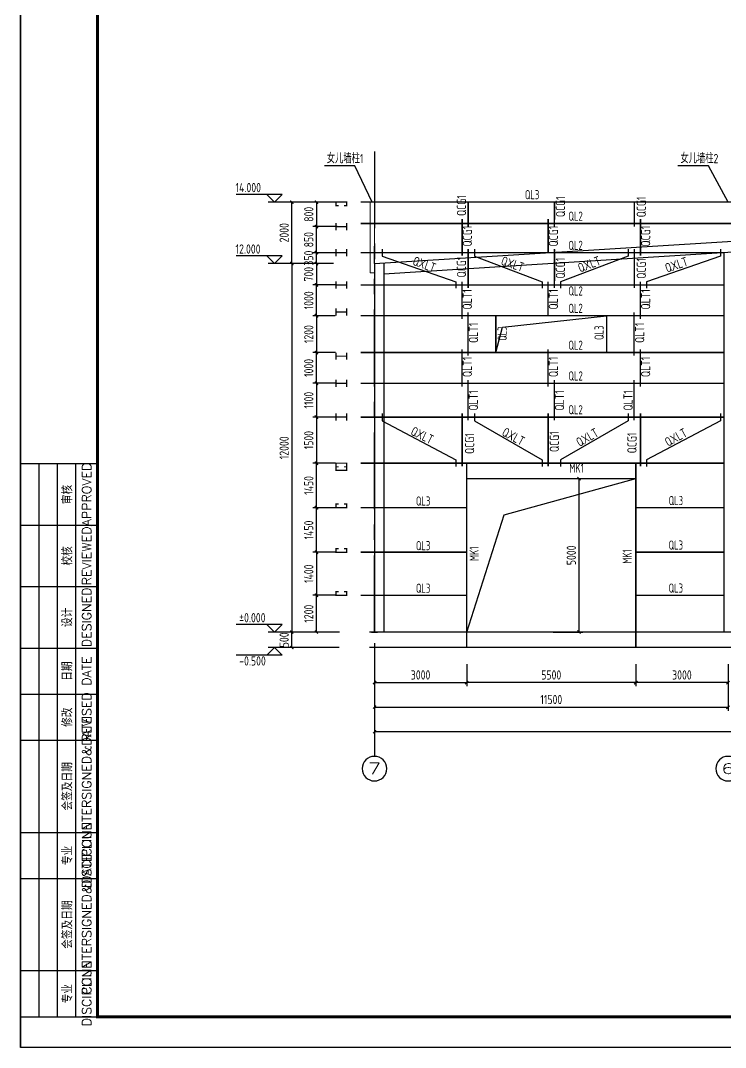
# Model space of a CAD drawing. Header units: millimetres. Extents: x 866309 to 879639, y 39442 to 44891.
# Drawn here: x 874148.2 to 874377.5, y 39448.6 to 39782.9 of the extents above; entities that cross this region are included whole.
import ezdxf
from ezdxf.enums import TextEntityAlignment as Align

# ---------------------------------------------------------------- set-up
doc = ezdxf.new("R2010")
doc.units = ezdxf.units.MM
doc.header["$LTSCALE"] = 1000
doc.header["$MEASUREMENT"] = 0
doc.linetypes.add('CENTER', pattern=[2, 1.25, -0.25, 0.25, -0.25])
doc.linetypes.add('DOTE', pattern=[2.42, 2, -0.2, 0.02, -0.2])
for name, color, linetype in [('1307', 7, 'Continuous'), ('1530', 253, 'Continuous'), ('1534', 7, 'Continuous'), ('AXIS', 3, 'Continuous'), ('AXIS_TEXT', 7, 'Continuous'), ('DIM', 7, 'Continuous'), ('DOTE', 1, 'DOTE'), ('M_Prof', 2, 'Continuous'), ('WINDOW', 4, 'Continuous'), ('标注', 7, 'Continuous'), ('梁', 4, 'Continuous'), ('檩条', 34, 'Continuous')]:
    doc.layers.add(name, color=color, linetype=linetype)
doc.layers.add('零部件', color=3, linetype='Continuous', lineweight=5)
doc.styles.add('_TCH_AXIS', font='COMPLEX', dxfattribs={"bigfont": 'GBCBIG'})
doc.styles.add('COMPLEX', font='COMPLEX')
doc.styles.add('ECEC_TK', font='txt_l.shx', dxfattribs={"bigfont": 'hztxt_l.shx'})
doc.styles.add('GBHZ', font='gbenor.shx', dxfattribs={"width": 0.9, "bigfont": 'gbcbig.shx'})
doc.dimstyles.new('Y100', dxfattribs={"dimscale": 0, "dimtxt": 3, "dimasz": 0.01, "dimexe": 1.2, "dimexo": 2, "dimgap": 1, "dimtad": 1, "dimdec": 0, "dimlfac": 100, "dimzin": 0, "dimdsep": 46, "dimtxsty": 'GBHZ', "dimblk": 'DX', "dimcen": 0.09, "dimdle": 1, "dimclrd": 7, "dimclre": 7, "dimclrt": 7, "dimadec": 0, "dimazin": 0, "dimtfac": 1, "dimtdec": 0, "dimtix": 1, "dimtmove": 2, "dimatfit": 3, "dimldrblk": 'DX', "dimfxl": 0, "dimtolj": 1, "dimtzin": 0, "dimarcsym": 0})

# ---------------------------------------------------------------- blocks, each defined once
blk = doc.blocks.new('DX')
at = {"color": 0, "linetype": 'ByBlock', "const_width": 40}
blk.add_lwpolyline([(-54, -51), (46, 49)], dxfattribs=at)
blk = doc.blocks.new('*D3914')
at = {"layer": 'Defpoints', "color": 0, "transparency": 16777216}
for p in [(874319.44, 39633.81), (874329.85, 39633.81), (874319.44, 39583.81)]:
    blk.add_point(p, dxfattribs=at)
at = {"layer": '标注', "color": 7, "lineweight": -2, "transparency": 16777216}
for p, q in [((874321.44, 39633.81), (874331.05, 39633.81)), ((874329.85, 39583.82), (874329.85, 39633.8)), ((874321.44, 39583.81), (874331.05, 39583.81))]:
    blk.add_line(p, q, dxfattribs=at)
at = {"layer": '标注', "color": 7, "lineweight": -2, "transparency": 16777216, "xscale": 0.01, "yscale": 0.01, "zscale": 0.01}
for p, rotation in [((874329.85, 39633.81), 90), ((874329.85, 39583.81), 270)]:
    blk.add_blockref('DX', p, dxfattribs=dict(at, rotation=rotation))
at = {"layer": '标注', "color": 7, "transparency": 16777216, "insert": (874327.35, 39608.81), "char_height": 3, "attachment_point": 5, "rotation": 90, "style": 'GBHZ'}
blk.add_mtext('\\A1;5000', dxfattribs=at)
blk = doc.blocks.new('_AXISO')
blk.add_circle((0, 0), 0.5)
at = {"layer": 'AXIS_TEXT', "style": 'COMPLEX', "width": 1.041667}
blk.add_attdef('A', text='', height=0.56, dxfattribs=at).set_placement((-0.25, -0.28), (0.25, -0.28), align=Align.FIT)
blk = doc.blocks.new('*D3903')
at = {"layer": 'Defpoints', "color": 0, "transparency": 16777216}
for p in [(874263.33, 39575.38), (874378.33, 39575.38), (874378.33, 39559.38)]:
    blk.add_point(p, dxfattribs=at)
at = {"layer": 'dim', "color": 7, "lineweight": -2, "transparency": 16777216}
for p, q in [((874263.33, 39573.38), (874263.33, 39558.18)), ((874378.33, 39573.38), (874378.33, 39558.18)), ((874263.34, 39559.38), (874378.32, 39559.38))]:
    blk.add_line(p, q, dxfattribs=at)
at = {"layer": 'dim', "color": 7, "lineweight": -2, "transparency": 16777216, "xscale": 0.01, "yscale": 0.01, "zscale": 0.01, "rotation": 180}
blk.add_blockref('DX', (874263.33, 39559.38), dxfattribs=at)
at = {"layer": 'dim', "color": 7, "lineweight": -2, "transparency": 16777216, "xscale": 0.01, "yscale": 0.01, "zscale": 0.01}
blk.add_blockref('DX', (874378.33, 39559.38), dxfattribs=at)
at = {"layer": 'dim', "color": 7, "transparency": 16777216, "insert": (874320.83, 39561.88), "char_height": 3, "attachment_point": 5, "style": 'GBHZ'}
blk.add_mtext('\\A1;11500', dxfattribs=at)
blk = doc.blocks.new('*D3909')
at = {"layer": 'Defpoints', "color": 0, "transparency": 16777216}
for p in [(874263.33, 39575.38), (874742.33, 39575.38), (874263.33, 39551.38)]:
    blk.add_point(p, dxfattribs=at)
at = {"layer": 'dim', "color": 7, "lineweight": -2, "transparency": 16777216}
for p, q in [((874263.33, 39573.38), (874263.33, 39550.18)), ((874742.33, 39573.38), (874742.33, 39550.18)), ((874742.32, 39551.38), (874263.34, 39551.38))]:
    blk.add_line(p, q, dxfattribs=at)
at = {"layer": 'dim', "color": 7, "lineweight": -2, "transparency": 16777216, "xscale": 0.01, "yscale": 0.01, "zscale": 0.01, "rotation": 180}
blk.add_blockref('DX', (874263.33, 39551.38), dxfattribs=at)
at = {"layer": 'dim', "color": 7, "lineweight": -2, "transparency": 16777216, "xscale": 0.01, "yscale": 0.01, "zscale": 0.01}
blk.add_blockref('DX', (874742.33, 39551.38), dxfattribs=at)
at = {"layer": 'dim', "color": 7, "transparency": 16777216, "insert": (874502.83, 39553.88), "char_height": 3, "attachment_point": 5, "style": 'GBHZ'}
blk.add_mtext('\\A1;47000', dxfattribs=at)
blk = doc.blocks.new('*D3910')
at = {"layer": 'Defpoints', "color": 0, "transparency": 16777216}
for p in [(874251.99, 39703.81), (874236.45, 39583.81), (874253.99, 39583.81)]:
    blk.add_point(p, dxfattribs=at)
at = {"layer": 'dim', "color": 7, "lineweight": -2, "transparency": 16777216}
for p, q in [((874249.99, 39703.81), (874235.25, 39703.81)), ((874236.45, 39703.8), (874236.45, 39583.82)), ((874251.99, 39583.81), (874235.25, 39583.81))]:
    blk.add_line(p, q, dxfattribs=at)
at = {"layer": 'dim', "color": 7, "lineweight": -2, "transparency": 16777216, "xscale": 0.01, "yscale": 0.01, "zscale": 0.01}
for p, rotation in [((874236.45, 39703.81), 90), ((874236.45, 39583.81), 270)]:
    blk.add_blockref('DX', p, dxfattribs=dict(at, rotation=rotation))
at = {"layer": 'dim', "color": 7, "transparency": 16777216, "insert": (874233.95, 39643.81), "char_height": 3, "attachment_point": 5, "rotation": 90, "style": 'GBHZ'}
blk.add_mtext('\\A1;12000', dxfattribs=at)
blk = doc.blocks.new('*D3911')
at = {"layer": 'Defpoints', "color": 0, "transparency": 16777216}
for p in [(874236.45, 39583.81), (874253.99, 39583.81), (874253.82, 39578.81)]:
    blk.add_point(p, dxfattribs=at)
at = {"layer": 'dim', "color": 7, "lineweight": -2, "transparency": 16777216}
for p, q in [((874251.99, 39583.81), (874235.25, 39583.81)), ((874236.45, 39583.82), (874236.45, 39583.83)), ((874236.45, 39578.81), (874236.45, 39583.81)), ((874251.82, 39578.81), (874235.25, 39578.81)), ((874236.45, 39578.8), (874236.45, 39578.79))]:
    blk.add_line(p, q, dxfattribs=at)
at = {"layer": 'dim', "color": 7, "lineweight": -2, "transparency": 16777216, "xscale": 0.01, "yscale": 0.01, "zscale": 0.01}
for p, rotation in [((874236.45, 39583.81), 270), ((874236.45, 39578.81), 90)]:
    blk.add_blockref('DX', p, dxfattribs=dict(at, rotation=rotation))
at = {"layer": 'dim', "color": 7, "transparency": 16777216, "insert": (874233.95, 39581.31), "char_height": 3, "attachment_point": 5, "rotation": 90, "style": 'GBHZ'}
blk.add_mtext('\\A1;500', dxfattribs=at)
blk = doc.blocks.new('*D3912')
at = {"layer": 'Defpoints', "color": 0, "transparency": 16777216}
for p in [(874236.45, 39723.81), (874253.99, 39723.81), (874251.99, 39703.81)]:
    blk.add_point(p, dxfattribs=at)
at = {"layer": 'dim', "color": 7, "lineweight": -2, "transparency": 16777216}
for p, q in [((874251.99, 39723.81), (874235.25, 39723.81)), ((874236.45, 39703.82), (874236.45, 39723.8)), ((874249.99, 39703.81), (874235.25, 39703.81))]:
    blk.add_line(p, q, dxfattribs=at)
at = {"layer": 'dim', "color": 7, "lineweight": -2, "transparency": 16777216, "xscale": 0.01, "yscale": 0.01, "zscale": 0.01}
for p, rotation in [((874236.45, 39723.81), 90), ((874236.45, 39703.81), 270)]:
    blk.add_blockref('DX', p, dxfattribs=dict(at, rotation=rotation))
at = {"layer": 'dim', "color": 7, "transparency": 16777216, "insert": (874233.95, 39713.81), "char_height": 3, "attachment_point": 5, "rotation": 90, "style": 'GBHZ'}
blk.add_mtext('\\A1;2000', dxfattribs=at)
blk = doc.blocks.new('*D3913')
at = {"layer": 'Defpoints', "color": 0, "transparency": 16777216}
for p in [(874253.23, 39723.81), (874244.46, 39715.81), (874253.23, 39715.81)]:
    blk.add_point(p, dxfattribs=at)
at = {"layer": '标注', "color": 7, "lineweight": -2, "transparency": 16777216}
for p, q in [((874251.23, 39723.81), (874243.26, 39723.81)), ((874244.46, 39723.8), (874244.46, 39715.82)), ((874251.23, 39715.81), (874243.26, 39715.81))]:
    blk.add_line(p, q, dxfattribs=at)
at = {"layer": '标注', "color": 7, "lineweight": -2, "transparency": 16777216, "xscale": 0.01, "yscale": 0.01, "zscale": 0.01}
for p, rotation in [((874244.46, 39723.81), 90), ((874244.46, 39715.81), 270)]:
    blk.add_blockref('DX', p, dxfattribs=dict(at, rotation=rotation))
at = {"layer": '标注', "color": 7, "transparency": 16777216, "insert": (874241.96, 39719.81), "char_height": 3, "attachment_point": 5, "rotation": 90, "style": 'GBHZ'}
blk.add_mtext('\\A1;800', dxfattribs=at)
blk = doc.blocks.new('*D3896')
at = {"layer": 'Defpoints', "color": 0, "transparency": 16777216}
for p in [(874244.45, 39595.81), (874252.65, 39595.81), (874252.65, 39583.81)]:
    blk.add_point(p, dxfattribs=at)
at = {"layer": '标注', "color": 7, "lineweight": -2, "transparency": 16777216}
for p, q in [((874250.65, 39595.81), (874243.25, 39595.81)), ((874244.45, 39583.82), (874244.45, 39595.8)), ((874250.65, 39583.81), (874243.25, 39583.81))]:
    blk.add_line(p, q, dxfattribs=at)
at = {"layer": '标注', "color": 7, "lineweight": -2, "transparency": 16777216, "xscale": 0.01, "yscale": 0.01, "zscale": 0.01}
for p, rotation in [((874244.45, 39595.81), 90), ((874244.45, 39583.81), 270)]:
    blk.add_blockref('DX', p, dxfattribs=dict(at, rotation=rotation))
at = {"layer": '标注', "color": 7, "transparency": 16777216, "insert": (874241.95, 39589.81), "char_height": 3, "attachment_point": 5, "rotation": 90, "style": 'GBHZ'}
blk.add_mtext('\\A1;1200', dxfattribs=at)
blk = doc.blocks.new('*D3897')
at = {"layer": 'Defpoints', "color": 0, "transparency": 16777216}
for p in [(874252.65, 39609.81), (874244.45, 39595.81), (874252.65, 39595.81)]:
    blk.add_point(p, dxfattribs=at)
at = {"layer": '标注', "color": 7, "lineweight": -2, "transparency": 16777216}
for p, q in [((874250.65, 39609.81), (874243.25, 39609.81)), ((874244.45, 39609.8), (874244.45, 39595.82)), ((874250.65, 39595.81), (874243.25, 39595.81))]:
    blk.add_line(p, q, dxfattribs=at)
at = {"layer": '标注', "color": 7, "lineweight": -2, "transparency": 16777216, "xscale": 0.01, "yscale": 0.01, "zscale": 0.01}
for p, rotation in [((874244.45, 39609.81), 90), ((874244.45, 39595.81), 270)]:
    blk.add_blockref('DX', p, dxfattribs=dict(at, rotation=rotation))
at = {"layer": '标注', "color": 7, "transparency": 16777216, "insert": (874241.95, 39602.81), "char_height": 3, "attachment_point": 5, "rotation": 90, "style": 'GBHZ'}
blk.add_mtext('\\A1;1400', dxfattribs=at)
blk = doc.blocks.new('*D3898')
at = {"layer": 'Defpoints', "color": 0, "transparency": 16777216}
for p in [(874244.45, 39638.81), (874252.65, 39638.81), (874252.65, 39624.31)]:
    blk.add_point(p, dxfattribs=at)
at = {"layer": '标注', "color": 7, "lineweight": -2, "transparency": 16777216}
for p, q in [((874250.65, 39638.81), (874243.25, 39638.81)), ((874244.45, 39624.32), (874244.45, 39638.8)), ((874250.65, 39624.31), (874243.25, 39624.31))]:
    blk.add_line(p, q, dxfattribs=at)
at = {"layer": '标注', "color": 7, "lineweight": -2, "transparency": 16777216, "xscale": 0.01, "yscale": 0.01, "zscale": 0.01}
for p, rotation in [((874244.45, 39638.81), 90), ((874244.45, 39624.31), 270)]:
    blk.add_blockref('DX', p, dxfattribs=dict(at, rotation=rotation))
at = {"layer": '标注', "color": 7, "transparency": 16777216, "insert": (874241.95, 39631.56), "char_height": 3, "attachment_point": 5, "rotation": 90, "style": 'GBHZ'}
blk.add_mtext('\\A1;1450', dxfattribs=at)
blk = doc.blocks.new('*D3899')
at = {"layer": 'Defpoints', "color": 0, "transparency": 16777216}
for p in [(874252.65, 39653.81), (874244.45, 39638.81), (874252.65, 39638.81)]:
    blk.add_point(p, dxfattribs=at)
at = {"layer": '标注', "color": 7, "lineweight": -2, "transparency": 16777216}
for p, q in [((874250.65, 39653.81), (874243.25, 39653.81)), ((874244.45, 39653.8), (874244.45, 39638.82)), ((874250.65, 39638.81), (874243.25, 39638.81))]:
    blk.add_line(p, q, dxfattribs=at)
at = {"layer": '标注', "color": 7, "lineweight": -2, "transparency": 16777216, "xscale": 0.01, "yscale": 0.01, "zscale": 0.01}
for p, rotation in [((874244.45, 39653.81), 90), ((874244.45, 39638.81), 270)]:
    blk.add_blockref('DX', p, dxfattribs=dict(at, rotation=rotation))
at = {"layer": '标注', "color": 7, "transparency": 16777216, "insert": (874241.95, 39646.31), "char_height": 3, "attachment_point": 5, "rotation": 90, "style": 'GBHZ'}
blk.add_mtext('\\A1;1500', dxfattribs=at)
blk = doc.blocks.new('*D3900')
at = {"layer": 'Defpoints', "color": 0, "transparency": 16777216}
for p in [(874244.45, 39624.31), (874252.65, 39624.31), (874252.65, 39609.81)]:
    blk.add_point(p, dxfattribs=at)
at = {"layer": '标注', "color": 7, "lineweight": -2, "transparency": 16777216}
for p, q in [((874250.65, 39624.31), (874243.25, 39624.31)), ((874244.45, 39609.82), (874244.45, 39624.3)), ((874250.65, 39609.81), (874243.25, 39609.81))]:
    blk.add_line(p, q, dxfattribs=at)
at = {"layer": '标注', "color": 7, "lineweight": -2, "transparency": 16777216, "xscale": 0.01, "yscale": 0.01, "zscale": 0.01}
for p, rotation in [((874244.45, 39624.31), 90), ((874244.45, 39609.81), 270)]:
    blk.add_blockref('DX', p, dxfattribs=dict(at, rotation=rotation))
at = {"layer": '标注', "color": 7, "transparency": 16777216, "insert": (874241.95, 39617.06), "char_height": 3, "attachment_point": 5, "rotation": 90, "style": 'GBHZ'}
blk.add_mtext('\\A1;1450', dxfattribs=at)
blk = doc.blocks.new('*D3901')
at = {"layer": 'Defpoints', "color": 0, "transparency": 16777216}
for p in [(874252.59, 39664.81), (874244.45, 39653.81), (874252.65, 39653.81)]:
    blk.add_point(p, dxfattribs=at)
at = {"layer": '标注', "color": 7, "lineweight": -2, "transparency": 16777216}
for p, q in [((874250.59, 39664.81), (874243.25, 39664.81)), ((874244.45, 39664.8), (874244.45, 39653.82)), ((874250.65, 39653.81), (874243.25, 39653.81))]:
    blk.add_line(p, q, dxfattribs=at)
at = {"layer": '标注', "color": 7, "lineweight": -2, "transparency": 16777216, "xscale": 0.01, "yscale": 0.01, "zscale": 0.01}
for p, rotation in [((874244.45, 39664.81), 90), ((874244.45, 39653.81), 270)]:
    blk.add_blockref('DX', p, dxfattribs=dict(at, rotation=rotation))
at = {"layer": '标注', "color": 7, "transparency": 16777216, "insert": (874241.95, 39659.31), "char_height": 3, "attachment_point": 5, "rotation": 90, "style": 'GBHZ'}
blk.add_mtext('\\A1;1100', dxfattribs=at)
blk = doc.blocks.new('*D3861')
at = {"layer": 'Defpoints', "color": 0, "transparency": 16777216}
for p in [(874244.45, 39674.81), (874252.65, 39674.81), (874252.59, 39664.81)]:
    blk.add_point(p, dxfattribs=at)
at = {"layer": '标注', "color": 7, "lineweight": -2, "transparency": 16777216}
for p, q in [((874250.65, 39674.81), (874243.25, 39674.81)), ((874244.45, 39664.82), (874244.45, 39674.8)), ((874250.59, 39664.81), (874243.25, 39664.81))]:
    blk.add_line(p, q, dxfattribs=at)
at = {"layer": '标注', "color": 7, "lineweight": -2, "transparency": 16777216, "xscale": 0.01, "yscale": 0.01, "zscale": 0.01}
for p, rotation in [((874244.45, 39674.81), 90), ((874244.45, 39664.81), 270)]:
    blk.add_blockref('DX', p, dxfattribs=dict(at, rotation=rotation))
at = {"layer": '标注', "color": 7, "transparency": 16777216, "insert": (874241.95, 39669.81), "char_height": 3, "attachment_point": 5, "rotation": 90, "style": 'GBHZ'}
blk.add_mtext('\\A1;1000', dxfattribs=at)
blk = doc.blocks.new('*D3862')
at = {"layer": 'Defpoints', "color": 0, "transparency": 16777216}
for p in [(874252.59, 39686.81), (874244.45, 39674.81), (874252.65, 39674.81)]:
    blk.add_point(p, dxfattribs=at)
at = {"layer": '标注', "color": 7, "lineweight": -2, "transparency": 16777216}
for p, q in [((874250.59, 39686.81), (874243.25, 39686.81)), ((874244.45, 39686.8), (874244.45, 39674.82)), ((874250.65, 39674.81), (874243.25, 39674.81))]:
    blk.add_line(p, q, dxfattribs=at)
at = {"layer": '标注', "color": 7, "lineweight": -2, "transparency": 16777216, "xscale": 0.01, "yscale": 0.01, "zscale": 0.01}
for p, rotation in [((874244.45, 39686.81), 90), ((874244.45, 39674.81), 270)]:
    blk.add_blockref('DX', p, dxfattribs=dict(at, rotation=rotation))
at = {"layer": '标注', "color": 7, "transparency": 16777216, "insert": (874241.95, 39680.81), "char_height": 3, "attachment_point": 5, "rotation": 90, "style": 'GBHZ'}
blk.add_mtext('\\A1;1200', dxfattribs=at)
blk = doc.blocks.new('*D3863')
at = {"layer": 'Defpoints', "color": 0, "transparency": 16777216}
for p in [(874244.45, 39696.81), (874252.64, 39696.81), (874252.59, 39686.81)]:
    blk.add_point(p, dxfattribs=at)
at = {"layer": '标注', "color": 7, "lineweight": -2, "transparency": 16777216}
for p, q in [((874250.64, 39696.81), (874243.25, 39696.81)), ((874244.45, 39686.82), (874244.45, 39696.8)), ((874250.59, 39686.81), (874243.25, 39686.81))]:
    blk.add_line(p, q, dxfattribs=at)
at = {"layer": '标注', "color": 7, "lineweight": -2, "transparency": 16777216, "xscale": 0.01, "yscale": 0.01, "zscale": 0.01}
for p, rotation in [((874244.45, 39696.81), 90), ((874244.45, 39686.81), 270)]:
    blk.add_blockref('DX', p, dxfattribs=dict(at, rotation=rotation))
at = {"layer": '标注', "color": 7, "transparency": 16777216, "insert": (874241.95, 39691.81), "char_height": 3, "attachment_point": 5, "rotation": 90, "style": 'GBHZ'}
blk.add_mtext('\\A1;1000', dxfattribs=at)
blk = doc.blocks.new('*D3864')
at = {"layer": 'Defpoints', "color": 0, "transparency": 16777216}
for p in [(874251.99, 39703.81), (874244.45, 39696.81), (874252.64, 39696.81)]:
    blk.add_point(p, dxfattribs=at)
at = {"layer": '标注', "color": 7, "lineweight": -2, "transparency": 16777216}
for p, q in [((874249.99, 39703.81), (874243.25, 39703.81)), ((874244.45, 39703.8), (874244.45, 39696.82)), ((874250.64, 39696.81), (874243.25, 39696.81))]:
    blk.add_line(p, q, dxfattribs=at)
at = {"layer": '标注', "color": 7, "lineweight": -2, "transparency": 16777216, "xscale": 0.01, "yscale": 0.01, "zscale": 0.01}
for p, rotation in [((874244.45, 39703.81), 90), ((874244.45, 39696.81), 270)]:
    blk.add_blockref('DX', p, dxfattribs=dict(at, rotation=rotation))
at = {"layer": '标注', "color": 7, "transparency": 16777216, "insert": (874241.95, 39700.31), "char_height": 3, "attachment_point": 5, "rotation": 90, "style": 'GBHZ'}
blk.add_mtext('\\A1;700', dxfattribs=at)
blk = doc.blocks.new('*D3865')
at = {"layer": 'Defpoints', "color": 0, "transparency": 16777216}
for p in [(874244.45, 39715.81), (874253.23, 39715.81), (874252.58, 39707.31)]:
    blk.add_point(p, dxfattribs=at)
at = {"layer": '标注', "color": 7, "lineweight": -2, "transparency": 16777216}
for p, q in [((874251.23, 39715.81), (874243.25, 39715.81)), ((874244.45, 39707.32), (874244.45, 39715.8)), ((874250.58, 39707.31), (874243.25, 39707.31))]:
    blk.add_line(p, q, dxfattribs=at)
at = {"layer": '标注', "color": 7, "lineweight": -2, "transparency": 16777216, "xscale": 0.01, "yscale": 0.01, "zscale": 0.01}
for p, rotation in [((874244.45, 39715.81), 90), ((874244.45, 39707.31), 270)]:
    blk.add_blockref('DX', p, dxfattribs=dict(at, rotation=rotation))
at = {"layer": '标注', "color": 7, "transparency": 16777216, "insert": (874241.95, 39711.56), "char_height": 3, "attachment_point": 5, "rotation": 90, "style": 'GBHZ'}
blk.add_mtext('\\A1;850', dxfattribs=at)
blk = doc.blocks.new('*D3866')
at = {"layer": 'Defpoints', "color": 0, "transparency": 16777216}
for p in [(874244.45, 39707.31), (874252.58, 39707.31), (874251.99, 39703.81)]:
    blk.add_point(p, dxfattribs=at)
at = {"layer": 'DOTE', "color": 7, "lineweight": -2, "transparency": 16777216}
for p, q in [((874250.58, 39707.31), (874243.25, 39707.31)), ((874244.45, 39707.32), (874244.45, 39707.33)), ((874244.45, 39703.81), (874244.45, 39707.31)), ((874249.99, 39703.81), (874243.25, 39703.81)), ((874244.45, 39703.8), (874244.45, 39703.79))]:
    blk.add_line(p, q, dxfattribs=at)
at = {"layer": 'DOTE', "color": 7, "lineweight": -2, "transparency": 16777216, "xscale": 0.01, "yscale": 0.01, "zscale": 0.01}
for p, rotation in [((874244.45, 39707.31), 270), ((874244.45, 39703.81), 90)]:
    blk.add_blockref('DX', p, dxfattribs=dict(at, rotation=rotation))
at = {"layer": 'DOTE', "color": 7, "transparency": 16777216, "insert": (874241.95, 39705.56), "char_height": 3, "attachment_point": 5, "rotation": 90, "style": 'GBHZ'}
blk.add_mtext('\\A1;350', dxfattribs=at)
blk = doc.blocks.new('*D3941')
at = {"layer": 'Defpoints', "color": 0, "transparency": 16777216}
for p in [(874263.33, 39575.38), (874293.33, 39575.38), (874293.33, 39567.38)]:
    blk.add_point(p, dxfattribs=at)
at = {"layer": 'dim', "color": 7, "lineweight": -2, "transparency": 16777216}
for p, q in [((874263.33, 39573.38), (874263.33, 39566.18)), ((874293.33, 39573.38), (874293.33, 39566.18)), ((874263.34, 39567.38), (874293.32, 39567.38))]:
    blk.add_line(p, q, dxfattribs=at)
at = {"layer": 'dim', "color": 7, "lineweight": -2, "transparency": 16777216, "xscale": 0.01, "yscale": 0.01, "zscale": 0.01, "rotation": 180}
blk.add_blockref('DX', (874263.33, 39567.38), dxfattribs=at)
at = {"layer": 'dim', "color": 7, "lineweight": -2, "transparency": 16777216, "xscale": 0.01, "yscale": 0.01, "zscale": 0.01}
blk.add_blockref('DX', (874293.33, 39567.38), dxfattribs=at)
at = {"layer": 'dim', "color": 7, "transparency": 16777216, "insert": (874278.33, 39569.88), "char_height": 3, "attachment_point": 5, "style": 'GBHZ'}
blk.add_mtext('\\A1;3000', dxfattribs=at)
blk = doc.blocks.new('*D3942')
at = {"layer": 'Defpoints', "color": 0, "transparency": 16777216}
for p in [(874293.33, 39575.38), (874348.33, 39575.38), (874293.33, 39567.38)]:
    blk.add_point(p, dxfattribs=at)
at = {"layer": 'dim', "color": 7, "lineweight": -2, "transparency": 16777216}
for p, q in [((874293.33, 39573.38), (874293.33, 39566.18)), ((874348.33, 39573.38), (874348.33, 39566.18)), ((874348.32, 39567.38), (874293.34, 39567.38))]:
    blk.add_line(p, q, dxfattribs=at)
at = {"layer": 'dim', "color": 7, "lineweight": -2, "transparency": 16777216, "xscale": 0.01, "yscale": 0.01, "zscale": 0.01, "rotation": 180}
blk.add_blockref('DX', (874293.33, 39567.38), dxfattribs=at)
at = {"layer": 'dim', "color": 7, "lineweight": -2, "transparency": 16777216, "xscale": 0.01, "yscale": 0.01, "zscale": 0.01}
blk.add_blockref('DX', (874348.33, 39567.38), dxfattribs=at)
at = {"layer": 'dim', "color": 7, "transparency": 16777216, "insert": (874320.83, 39569.88), "char_height": 3, "attachment_point": 5, "style": 'GBHZ'}
blk.add_mtext('\\A1;5500', dxfattribs=at)
blk = doc.blocks.new('*D3943')
at = {"layer": 'Defpoints', "color": 0, "transparency": 16777216}
for p in [(874348.33, 39575.38), (874378.33, 39575.38), (874348.33, 39567.38)]:
    blk.add_point(p, dxfattribs=at)
at = {"layer": 'dim', "color": 7, "lineweight": -2, "transparency": 16777216}
for p, q in [((874348.33, 39573.38), (874348.33, 39566.18)), ((874378.33, 39573.38), (874378.33, 39566.18)), ((874378.32, 39567.38), (874348.34, 39567.38))]:
    blk.add_line(p, q, dxfattribs=at)
at = {"layer": 'dim', "color": 7, "lineweight": -2, "transparency": 16777216, "xscale": 0.01, "yscale": 0.01, "zscale": 0.01, "rotation": 180}
blk.add_blockref('DX', (874348.33, 39567.38), dxfattribs=at)
at = {"layer": 'dim', "color": 7, "lineweight": -2, "transparency": 16777216, "xscale": 0.01, "yscale": 0.01, "zscale": 0.01}
blk.add_blockref('DX', (874378.33, 39567.38), dxfattribs=at)
at = {"layer": 'dim', "color": 7, "transparency": 16777216, "insert": (874363.33, 39569.88), "char_height": 3, "attachment_point": 5, "style": 'GBHZ'}
blk.add_mtext('\\A1;3000', dxfattribs=at)

msp = doc.modelspace()

# ---------------------------------------------------------------- linework, layer by layer
for p, q in [((874148.221, 39448.627), (874148.221, 40042.627)), ((874148.221, 40042.627), (874148.221, 39448.627)), ((874154.221, 39458.627), (874154.221, 39638.627)), ((874160.221, 39458.627), (874160.221, 39638.627)), ((874166.221, 39458.627), (874166.221, 39638.627)), ((874148.221, 39618.627), (874173.221, 39618.627)), ((874148.221, 39598.627), (874173.221, 39598.627)), ((874148.221, 39578.627), (874173.221, 39578.627)), ((874148.221, 39563.627), (874173.221, 39563.627)), ((874148.221, 39548.627), (874173.221, 39548.627)), ((874148.221, 39518.627), (874173.221, 39518.627)), ((874148.221, 39503.627), (874173.221, 39503.627)), ((874148.221, 39473.627), (874173.221, 39473.627)), ((874989.221, 39448.627), (874148.221, 39448.627))]:
    msp.add_line(p, q)
at = {"color": 0, "const_width": 1}
msp.add_lwpolyline([(874979.221, 39458.627), (874173.221, 39458.627), (874173.221, 40032.627), (874979.221, 40032.627)], close=True, dxfattribs=at)
msp.add_lwpolyline([(874148.221, 39638.627), (874148.221, 39458.627), (874173.221, 39458.627), (874173.221, 39638.627)], close=True)
at = {"layer": '1530'}
for p, q in [((874235.248, 39723.809), (874228.776, 39723.809)), ((874235.248, 39703.809), (874228.776, 39703.809)), ((874235.248, 39583.809), (874228.776, 39583.809)), ((874235.248, 39578.809), (874228.776, 39578.809))]:
    msp.add_line(p, q, dxfattribs=at)
at = {"layer": '1534'}
for points in [[(874228.276, 39726.309), (874230.776, 39723.809), (874233.276, 39726.309), (874218.343, 39726.309)], [(874228.276, 39706.309), (874230.776, 39703.809), (874233.276, 39706.309), (874218.343, 39706.309)], [(874228.276, 39586.309), (874230.776, 39583.809), (874233.276, 39586.309), (874218.343, 39586.309)], [(874228.276, 39576.309), (874230.776, 39578.809), (874233.276, 39576.309), (874218.343, 39576.309)]]:
    msp.add_lwpolyline(points, dxfattribs=at)
at = {"layer": 'AXIS', "color": 0}
msp.add_line((874263.328, 39575.379), (874263.328, 39543.379), dxfattribs=at)
at = {"layer": 'DOTE', "linetype": 'CENTER', "ltscale": 0.02}
for p, q in [((874263.328, 39740.261), (874263.328, 39575.379)), ((874263.328, 39583.809), (874263.328, 39709.486))]:
    msp.add_line(p, q, dxfattribs=at)
at = {"layer": 'M_Prof'}
for p, q in [((874263.328, 39703.809), (874493.828, 39718.203)), ((874266.328, 39700.489), (874490.828, 39714.508)), ((874377.078, 39583.809), (874377.078, 39707.421)), ((874263.328, 39703.809), (874263.328, 39583.809)), ((874266.328, 39703.996), (874266.328, 39583.809)), ((874753.407, 39583.809), (874261.675, 39583.809)), ((874262.328, 39583.809), (874264.328, 39583.809)), ((874379.328, 39583.809), (874377.328, 39583.809)), ((874753.407, 39578.809), (874261.675, 39578.809))]:
    msp.add_line(p, q, dxfattribs=at)
at = {"layer": 'WINDOW'}
for p, q in [((874293.328, 39583.809), (874293.328, 39638.809)), ((874348.328, 39638.809), (874348.328, 39583.809)), ((874293.328, 39633.809), (874348.328, 39633.809))]:
    msp.add_line(p, q, dxfattribs=at)
at = {"layer": '梁'}
for p, q in [((874256.916, 39735.593), (874247.036, 39735.593)), ((874262.628, 39723.809), (874256.916, 39735.593)), ((874371.916, 39735.593), (874362.036, 39735.593)), ((874378.328, 39723.809), (874371.916, 39735.593))]:
    msp.add_line(p, q, dxfattribs=at)
at = {"layer": '梁', "color": 61, "linetype": 'ByBlock', "ltscale": 0.8, "const_width": 0.4}
for points in [[(874251.703, 39722.63), (874250.85, 39722.63), (874250.85, 39723.809), (874254.32, 39723.809), (874254.32, 39722.63), (874253.467, 39722.63)], [(874250.85, 39716.988), (874250.85, 39715.809), (874254.32, 39715.809), (874254.32, 39716.988)], [(874250.85, 39714.63), (874250.85, 39715.809), (874254.32, 39715.809), (874254.32, 39714.63)], [(874250.85, 39708.488), (874250.85, 39707.309), (874254.32, 39707.309), (874254.32, 39708.488)], [(874250.85, 39706.13), (874250.85, 39707.309), (874254.32, 39707.309), (874254.32, 39706.13)], [(874250.85, 39697.989), (874250.85, 39696.81), (874254.32, 39696.81), (874254.32, 39697.989)], [(874250.85, 39695.631), (874250.85, 39696.81), (874254.32, 39696.81), (874254.32, 39695.631)], [(874250.85, 39689.17), (874250.85, 39687.99), (874254.32, 39687.99), (874254.32, 39689.17)], [(874250.85, 39686.811), (874250.85, 39687.99), (874254.32, 39687.99), (874254.32, 39686.811)], [(874250.85, 39674.81), (874250.85, 39673.631), (874254.32, 39673.631), (874254.32, 39674.81)], [(874250.85, 39672.452), (874250.85, 39673.631), (874254.32, 39673.631), (874254.32, 39672.452)], [(874250.85, 39665.988), (874250.85, 39664.809), (874254.32, 39664.809), (874254.32, 39665.988)], [(874250.85, 39663.63), (874250.85, 39664.809), (874254.32, 39664.809), (874254.32, 39663.63)], [(874250.85, 39654.988), (874250.85, 39653.809), (874254.32, 39653.809), (874254.32, 39654.988)], [(874250.85, 39652.63), (874250.85, 39653.809), (874254.32, 39653.809), (874254.32, 39652.63)], [(874251.703, 39637.63), (874250.85, 39637.63), (874250.85, 39638.809), (874254.32, 39638.809), (874254.32, 39637.63), (874253.467, 39637.63)], [(874251.703, 39637.63), (874250.85, 39637.63), (874250.85, 39636.45), (874254.32, 39636.45), (874254.32, 39637.63), (874253.467, 39637.63)], [(874251.703, 39625.488), (874250.85, 39625.488), (874250.85, 39624.309), (874254.32, 39624.309), (874254.32, 39625.488), (874253.467, 39625.488)], [(874251.703, 39610.988), (874250.85, 39610.988), (874250.85, 39609.809), (874254.32, 39609.809), (874254.32, 39610.988), (874253.467, 39610.988)], [(874251.703, 39596.988), (874250.85, 39596.988), (874250.85, 39595.809), (874254.32, 39595.809), (874254.32, 39596.988), (874253.467, 39596.988)]]:
    msp.add_lwpolyline(points, dxfattribs=at)
at = {"layer": '檩条', "color": 4}
for p, q in [((874293.828, 39723.809), (874293.828, 39718.135)), ((874321.828, 39723.809), (874321.828, 39718.135)), ((874347.828, 39723.809), (874347.828, 39718.135)), ((874293.828, 39708.309), (874293.828, 39698.135)), ((874321.828, 39708.309), (874321.828, 39698.135)), ((874347.828, 39708.309), (874347.828, 39698.135)), ((874291.828, 39685.809), (874291.828, 39697.81)), ((874319.828, 39686.81), (874319.828, 39697.81)), ((874349.828, 39685.809), (874349.828, 39697.81)), ((874293.828, 39673.81), (874293.828, 39687.81)), ((874304.943, 39683.063), (874338.826, 39686.81)), ((874347.828, 39673.81), (874347.828, 39687.81)), ((874302.826, 39674.81), (874304.943, 39683.063)), ((874291.828, 39663.809), (874291.828, 39675.81)), ((874319.828, 39663.809), (874319.828, 39675.81)), ((874349.828, 39663.809), (874349.828, 39675.81)), ((874293.828, 39652.809), (874293.828, 39665.809)), ((874321.828, 39652.809), (874321.828, 39665.809)), ((874347.828, 39652.809), (874347.828, 39665.809)), ((874291.828, 39654.809), (874291.828, 39640.134)), ((874319.828, 39654.809), (874319.828, 39640.134)), ((874349.828, 39654.809), (874349.828, 39640.134)), ((874305.552, 39622.044), (874348.328, 39633.809)), ((874293.328, 39583.809), (874305.552, 39622.044))]:
    msp.add_line(p, q, dxfattribs=at)
at = {"layer": '檩条', "color": 4, "linetype": 'ByBlock'}
for p, q in [((874265.828, 39708.484), (874265.828, 39706.134)), ((874265.828, 39706.134), (874289.828, 39697.88)), ((874295.828, 39708.484), (874295.828, 39706.134)), ((874295.828, 39706.134), (874317.828, 39697.88)), ((874345.828, 39706.134), (874323.828, 39697.88)), ((874345.828, 39708.484), (874345.828, 39706.134)), ((874375.828, 39706.134), (874351.828, 39697.88)), ((874375.828, 39708.484), (874375.828, 39706.134)), ((874289.828, 39697.88), (874289.828, 39695.74)), ((874317.828, 39697.88), (874317.828, 39695.74)), ((874323.828, 39697.88), (874323.828, 39695.74)), ((874351.828, 39697.88), (874351.828, 39695.74)), ((874265.828, 39654.984), (874265.828, 39652.634)), ((874265.828, 39652.634), (874289.828, 39639.879)), ((874295.828, 39654.984), (874295.828, 39652.634)), ((874295.828, 39652.634), (874317.828, 39639.879)), ((874345.828, 39652.634), (874323.828, 39639.879)), ((874345.828, 39654.984), (874345.828, 39652.634)), ((874375.828, 39652.634), (874351.828, 39639.879)), ((874375.828, 39654.984), (874375.828, 39652.634)), ((874289.828, 39639.879), (874289.828, 39637.739)), ((874317.828, 39639.879), (874317.828, 39637.739)), ((874323.828, 39639.879), (874323.828, 39637.739)), ((874351.828, 39639.879), (874351.828, 39637.739))]:
    msp.add_line(p, q, dxfattribs=at)
at = {"layer": '檩条', "color": 4, "const_width": 0.5}
for points in [[(874258.828, 39723.809), (874377.628, 39723.809)], [(874380.728, 39723.809), (874258.828, 39723.809)], [(874293.828, 39723.809), (874293.828, 39715.81)], [(874321.828, 39723.809), (874321.828, 39715.81)], [(874347.828, 39723.809), (874347.828, 39715.81)], [(874380.728, 39716.81), (874258.828, 39716.81)], [(874291.828, 39706.308), (874291.828, 39718.309)], [(874319.828, 39707.309), (874319.828, 39718.309)], [(874349.828, 39706.308), (874349.828, 39718.309)], [(874377.078, 39707.309), (874258.828, 39707.309)], [(874293.828, 39708.483), (874293.828, 39695.81)], [(874321.828, 39708.483), (874321.828, 39695.81)], [(874347.828, 39708.483), (874347.828, 39695.81)], [(874377.078, 39696.81), (874258.828, 39696.81)], [(874377.078, 39686.81), (874258.828, 39686.81)], [(874302.826, 39674.81), (874302.826, 39686.81)], [(874338.826, 39674.81), (874338.826, 39686.81)], [(874377.078, 39674.81), (874258.828, 39674.81)], [(874377.078, 39664.809), (874258.828, 39664.809)], [(874377.078, 39653.809), (874258.828, 39653.809)], [(874291.828, 39654.983), (874291.828, 39637.809)], [(874319.828, 39654.983), (874319.828, 39637.809)], [(874349.828, 39654.983), (874349.828, 39637.809)], [(874258.828, 39624.309), (874293.328, 39624.309)], [(874348.328, 39624.309), (874377.078, 39624.309)], [(874293.328, 39609.809), (874258.828, 39609.809)], [(874348.328, 39609.809), (874377.078, 39609.809)]]:
    msp.add_lwpolyline(points, dxfattribs=at)
at = {"layer": '檩条', "color": 1, "const_width": 0.5}
for points in [[(874258.828, 39638.809), (874377.078, 39638.809)], [(874293.328, 39578.809), (874293.328, 39638.809)], [(874348.328, 39578.809), (874348.328, 39638.809)]]:
    msp.add_lwpolyline(points, dxfattribs=at)
at = {"layer": '檩条', "color": 4, "linetype": 'ByBlock', "const_width": 0.5}
for points in [[(874293.328, 39595.809), (874258.828, 39595.809)], [(874348.328, 39595.809), (874377.078, 39595.809)]]:
    msp.add_lwpolyline(points, dxfattribs=at)
at = {"layer": '零部件'}
msp.add_lwpolyline([(874261.928, 39700.809), (874263.328, 39700.809), (874263.328, 39723.809), (874261.928, 39723.809)], close=True, dxfattribs=at)

# ---------------------------------------------------------------- block references
at = {"layer": 'AXIS', "color": 0}
ref = msp.add_blockref('_AXISO', (874263.328, 39539.379), dxfattribs=dict(at, xscale=-8, yscale=8, zscale=8))
ref.add_attrib('A', '7', dxfattribs={"layer": 'AXIS_TEXT', "color": 0, "height": 3.688, "style": '_TCH_AXIS', "width": 1.714286}).set_placement((874261.221, 39537.536), (874265.435, 39537.536), align=Align.FIT)
ref = msp.add_blockref('_AXISO', (874378.328, 39539.379), dxfattribs=dict(at, xscale=-8, yscale=8, zscale=8))
ref.add_attrib('A', '6', dxfattribs={"layer": 'AXIS_TEXT', "color": 0, "height": 3.284, "style": '_TCH_AXIS', "width": 2.071429}).set_placement((874376.06, 39537.737), (874380.596, 39537.737), align=Align.FIT)

# ---------------------------------------------------------------- texts
at = {"style": 'ECEC_TK'}
for s, p in [('APPROVED', (874169.721, 39628.627)), ('审核', (874163.221, 39628.627)), ('REVIEWED', (874169.721, 39608.627)), ('校核', (874163.221, 39608.627)), ('DESIGNED', (874169.721, 39588.627)), ('设计', (874163.221, 39588.627)), ('日期', (874163.221, 39571.127)), ('DATE', (874169.721, 39571.127)), ('REVISED', (874169.721, 39556.127)), ('修改', (874163.221, 39556.127)), ('COUNTERSIGNED&DATE', (874169.721, 39533.627)), ('会签及日期', (874163.221, 39533.627)), ('DISCIPLINE', (874169.721, 39511.127)), ('专业', (874163.221, 39511.127)), ('COUNTERSIGNED&DATE', (874169.721, 39488.627)), ('会签及日期', (874163.221, 39488.627)), ('DISCIPLINE', (874169.721, 39466.127)), ('专业', (874163.221, 39466.127))]:
    msp.add_text(s, height=3, rotation=90, dxfattribs=at).set_placement(p, align=Align.MIDDLE)
at = {"layer": '1307', "style": 'GBHZ', "width": 0.8}
for s, p in [('QL3', (874312.247, 39724.715)), ('QL2', (874326.408, 39717.706)), ('QL2', (874326.408, 39708.205)), ('QL2', (874326.408, 39693.378)), ('QL2', (874326.408, 39687.706)), ('QL2', (874326.408, 39675.706)), ('QL2', (874326.408, 39665.705)), ('QL2', (874326.408, 39654.705)), ('MK1', (874326.702, 39635.697)), ('QL3', (874276.814, 39624.979)), ('QL3', (874359.003, 39625.146)), ('QL3', (874276.814, 39610.479)), ('QL3', (874359.003, 39610.646)), ('QL3', (874276.814, 39596.612)), ('QL3', (874359.003, 39596.646))]:
    msp.add_text(s, height=3, dxfattribs=at).set_placement(p)
at = {"layer": '1307', "style": 'GBHZ'}
for s, rotation, width, p in [('QCG1', 90, 0.9, (874293.112, 39719.265)), ('QCG1', 90, 0.9, (874325.311, 39718.906)), ('QCG1', 90, 0.9, (874351.601, 39718.831)), ('QCG1', 90, 0.9, (874295.01, 39709.331)), ('QCG1', 90, 0.9, (874323.01, 39709.331)), ('QCG1', 90, 0.9, (874353.01, 39709.331)), ('QXLT', 21.23485, 0.9, (874330.205, 39700.782)), ('QXLT', 340.07762, 0.9, (874275.487, 39703.409)), ('QCG1', 90, 0.9, (874293.112, 39699.265)), ('QXLT', 341.41801, 0.9, (874304.187, 39703.43)), ('QCG1', 90, 0.9, (874325.311, 39698.906)), ('QCG1', 90, 0.9, (874351.601, 39698.831)), ('QXLT', 18.6527, 0.9, (874358.446, 39700.778)), ('QLT1', 90, 0.9, (874295.01, 39688.832)), ('QLT1', 90, 0.9, (874323.01, 39688.832)), ('QLT1', 90, 0.9, (874353.01, 39688.832)), ('QLT1', 90, 0.9, (874297.01, 39677.931)), ('QL3', 90, 0.8, (874306.351, 39678.632)), ('QL3', 90, 0.8, (874337.878, 39678.926)), ('QLT1', 90, 0.9, (874351.072, 39677.931)), ('QLT1', 90, 0.9, (874295.01, 39666.832)), ('QLT1', 90, 0.9, (874323.01, 39666.832)), ('QLT1', 90, 0.9, (874353.01, 39666.832)), ('QLT1', 90, 0.9, (874297.01, 39655.93)), ('QLT1', 90, 0.9, (874325.01, 39655.93)), ('QLT1', 90, 0.9, (874347.312, 39655.93)), ('QXLT', 334.44072, 0.9, (874274.808, 39648.169)), ('QXLT', 331.76662, 0.9, (874304.482, 39647.951)), ('QXLT', 30.1228, 0.9, (874330.022, 39644.004)), ('QXLT', 29.23889, 0.9, (874358.803, 39644.059)), ('QCG1', 90, 0.9, (874295.759, 39641.803)), ('QCG1', 90, 0.9, (874323.311, 39642.436)), ('QCG1', 90, 0.9, (874348.563, 39642.011)), ('MK1', 90, 0.8, (874297.237, 39606.953)), ('MK1', 90, 0.8, (874347.008, 39606.051))]:
    msp.add_text(s, height=3, rotation=rotation, dxfattribs=dict(at, width=width)).set_placement(p)
at = {"layer": '1534', "style": 'GBHZ', "width": 0.9}
for s, p in [('女儿墙柱1', (874247.809, 39736.448)), ('女儿墙柱2', (874362.809, 39736.448)), ('14.000', (874218.141, 39727.009)), ('12.000', (874218.141, 39707.009)), ('%%P0.000', (874219.341, 39587.009)), ('-0.500', (874219.341, 39572.942))]:
    msp.add_text(s, height=3, dxfattribs=at).set_placement(p)

# ---------------------------------------------------------------- dimensions: what is measured, and where the dimension line sits
at = {"layer": 'dim'}
for base, p1, p2, angle, picture, middle in [((874236.448, 39723.809), (874251.988, 39703.809), (874253.988, 39723.809), 270, '*D3912', (874233.948, 39713.809)), ((874236.448, 39583.809), (874251.988, 39703.809), (874253.988, 39583.809), 90, '*D3910', (874233.948, 39643.809)), ((874236.448, 39583.809), (874253.821, 39578.809), (874253.988, 39583.809), 270, '*D3911', (874233.948, 39581.309)), ((874293.328, 39567.379), (874348.328, 39575.379), (874293.328, 39575.379), 180, '*D3942', (874320.828, 39569.879)), ((874348.328, 39567.379), (874378.328, 39575.379), (874348.328, 39575.379), 180, '*D3943', (874363.328, 39569.879))]:
    dim = msp.add_linear_dim(base=base, p1=p1, p2=p2, angle=angle, dimstyle='Y100', override={"dimscale": 1}, dxfattribs=at)
    dim.commit()
    dim.dimension.update_dxf_attribs({"geometry": picture, "text_midpoint": middle})
for base, p2, picture, middle in [((874378.328, 39559.379), (874378.328, 39575.379), '*D3903', (874320.828, 39561.879)), ((874293.328, 39567.379), (874293.328, 39575.379), '*D3941', (874278.328, 39569.879))]:
    dim = msp.add_linear_dim(base=base, p1=(874263.328, 39575.379), p2=p2, dimstyle='Y100', override={"dimscale": 1}, dxfattribs=at)
    dim.commit()
    dim.dimension.update_dxf_attribs({"geometry": picture, "text_midpoint": middle})
dim = msp.add_linear_dim(base=(874263.328, 39551.379), p1=(874742.328, 39575.379), p2=(874263.328, 39575.379), text='47000', dimstyle='Y100', override={"dimscale": 1}, dxfattribs=at)
dim.commit()
dim.dimension.update_dxf_attribs({"geometry": '*D3909', "text_midpoint": (874502.828, 39553.879)})
at = {"layer": 'DOTE'}
dim = msp.add_linear_dim(base=(874244.448, 39707.309), p1=(874251.988, 39703.809), p2=(874252.583, 39707.309), angle=90, dimstyle='Y100', override={"dimscale": 1, "dimfxl": 2}, dxfattribs=at)
dim.commit()
dim.dimension.update_dxf_attribs({"geometry": '*D3866', "text_midpoint": (874241.948, 39705.559)})
at = {"layer": '标注'}
for base, p1, p2, angle, picture, middle in [((874244.46, 39715.809), (874253.226, 39723.809), (874253.226, 39715.809), 90, '*D3913', (874241.96, 39719.809)), ((874244.448, 39715.809), (874252.583, 39707.309), (874253.226, 39715.809), 270, '*D3865', (874241.948, 39711.559)), ((874244.448, 39696.81), (874251.988, 39703.809), (874252.636, 39696.81), 90, '*D3864', (874241.948, 39700.309)), ((874244.448, 39696.81), (874252.585, 39686.811), (874252.636, 39696.81), 270, '*D3863', (874241.948, 39691.811)), ((874244.448, 39674.81), (874252.585, 39686.811), (874252.646, 39674.81), 90, '*D3862', (874241.948, 39680.811)), ((874244.448, 39674.81), (874252.585, 39664.809), (874252.646, 39674.81), 270, '*D3861', (874241.948, 39669.809)), ((874244.448, 39653.809), (874252.585, 39664.809), (874252.654, 39653.809), 90, '*D3901', (874241.948, 39659.309)), ((874244.448, 39638.809), (874252.654, 39653.809), (874252.654, 39638.809), 270, '*D3899', (874241.948, 39646.309)), ((874244.448, 39638.809), (874252.654, 39624.309), (874252.654, 39638.809), 90, '*D3898', (874241.948, 39631.559)), ((874329.849, 39633.809), (874319.443, 39583.809), (874319.443, 39633.809), 90, '*D3914', (874327.349, 39608.809)), ((874244.448, 39624.309), (874252.654, 39609.809), (874252.654, 39624.309), 90, '*D3900', (874241.948, 39617.059)), ((874244.448, 39595.809), (874252.654, 39609.809), (874252.654, 39595.809), 270, '*D3897', (874241.948, 39602.809)), ((874244.448, 39595.809), (874252.654, 39583.809), (874252.654, 39595.809), 90, '*D3896', (874241.948, 39589.809))]:
    dim = msp.add_linear_dim(base=base, p1=p1, p2=p2, angle=angle, dimstyle='Y100', override={"dimscale": 1}, dxfattribs=at)
    dim.commit()
    dim.dimension.update_dxf_attribs({"geometry": picture, "text_midpoint": middle})

doc.saveas('drawing.dxf')
